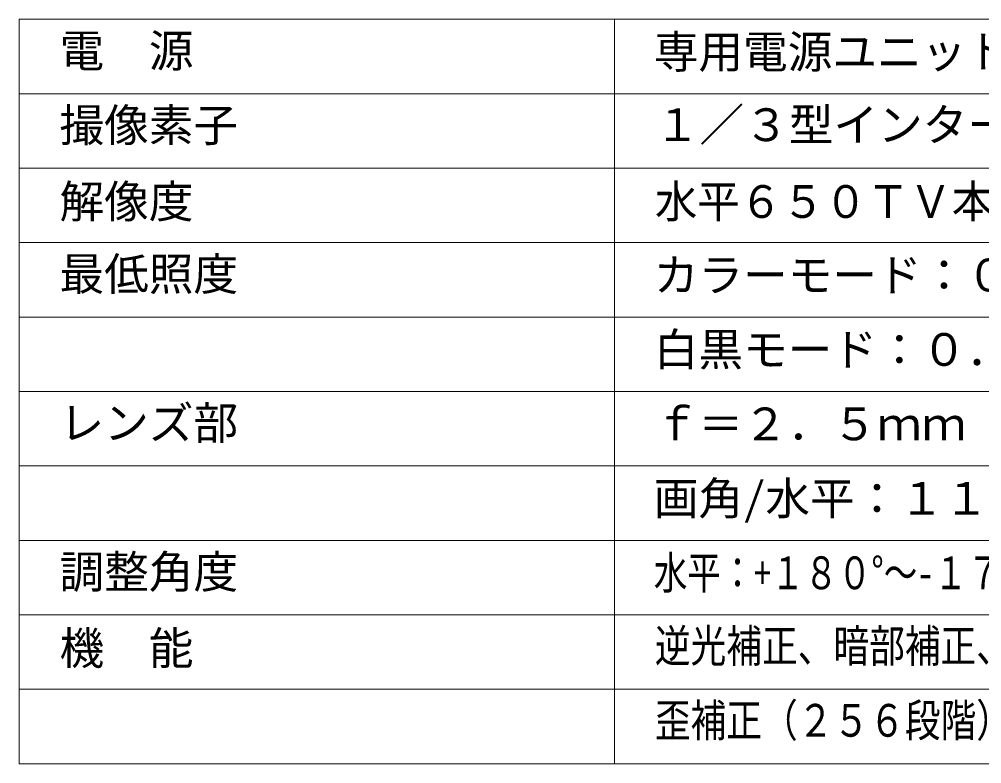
# Model space of a CAD drawing. Units: millimetres, scale not verified. Extents: x -62 to 62, y -56 to 57.
# Drawn here: x -62.5 to 2.2, y -56.4 to -6.4 of the extents above; entities that cross this region are included whole.
import ezdxf
from ezdxf.enums import TextEntityAlignment as Align

# ---------------------------------------------------------------- set-up
doc = ezdxf.new("R2010")
doc.units = ezdxf.units.MM
doc.header["$LTSCALE"] = 0.125
doc.layers.add('0-2_WAKU', color=1, linetype='Continuous', lineweight=18)
doc.layers.add('0-3_MOJI1', color=7, linetype='Continuous')
doc.styles.add('ＭＳ ゴシック', font='')
doc.styles.get('ＭＳ ゴシック').set_extended_font_data('MS Gothic')

msp = doc.modelspace()

# ---------------------------------------------------------------- linework, layer by layer
at = {"layer": '0-2_WAKU', "color": 4}
for p, q in [((-62.5, -6.3667), (62.5, -6.3667)), ((-22.5, -56.3667), (-22.5, -6.3667))]:
    msp.add_line(p, q, dxfattribs=at)
at = {"layer": '0-2_WAKU'}
for p, q in [((-62.5, -11.3667), (62.5, -11.3667)), ((-62.5, -16.3667), (62.5, -16.3667)), ((-62.5, -21.3667), (62.5, -21.3667)), ((-62.5, -26.3667), (62.5, -26.3667)), ((-62.5, -31.3667), (62.5, -31.3667)), ((-62.5, -31.3667), (62.5, -31.3667)), ((-62.5, -36.3667), (62.5, -36.3667)), ((-62.5, -41.3667), (62.5, -41.3667)), ((-62.5, -46.3667), (62.5, -46.3667)), ((-62.5, -51.3667), (62.5, -51.3667))]:
    msp.add_line(p, q, dxfattribs=at)
at = {"layer": '0-2_WAKU', "color": 4}
msp.add_lwpolyline([(-62.5, -6.3667), (-62.5, -56.3667), (62.5, -56.3667)], dxfattribs=at)

# ---------------------------------------------------------------- texts
at = {"layer": '0-3_MOJI1', "style": 'ＭＳ ゴシック'}
for s, p in [('電\u3000源', (-59.7944, -10.2415)), ('専用電源ユニットよりＤＣ電源多重供給  ', (-19.8638, -10.3104)), ('撮像素子', (-59.7944, -15.2381)), ('１／３型インターライン転送方式ＣＣＤ', (-19.7944, -15.2108)), ('解像度', (-59.7944, -20.3667)), ('最低照度', (-59.7944, -25.2347)), ('カラーモード：０．２ｌｘ（Ｆ１．２）', (-19.8638, -25.3035)), ('白黒モード：０．１２ｌｘ（Ｆ１．２）', (-19.8638, -30.3035)), ('レンズ部', (-59.7944, -35.2347)), ('ｆ＝２．５ｍｍ', (-19.8638, -35.3035)), ('画角/水平：１１１．６°、垂直：８２．２°', (-19.8638, -40.3035)), ('調整角度', (-59.7944, -45.2347)), ('機\u3000能', (-59.7944, -50.3667))]:
    msp.add_text(s, height=2.199, dxfattribs=at).set_placement(p, align=Align.BOTTOM_LEFT)
for s, width, p in [('水平６５０ＴＶ本、垂直３５０ＴＶ本以上（中心部）', 0.95, (-19.7944, -20.3667)), ('水平：+１８０°～-１７０°、垂直：±９０°、傾き：±１００°', 0.75, (-19.8638, -45.3035)), ('逆光補正、暗部補正、カラー白黒切換、画揺れ補正、ＶＭＤ、', 0.8, (-19.7944, -50.2108)), ('歪補正（２５６段階）、電子ズーム（×２）、映像反転表示', 0.8, (-19.7944, -55.2108))]:
    msp.add_text(s, height=2.199, dxfattribs=dict(at, width=width)).set_placement(p, align=Align.BOTTOM_LEFT)

doc.saveas('drawing.dxf')
